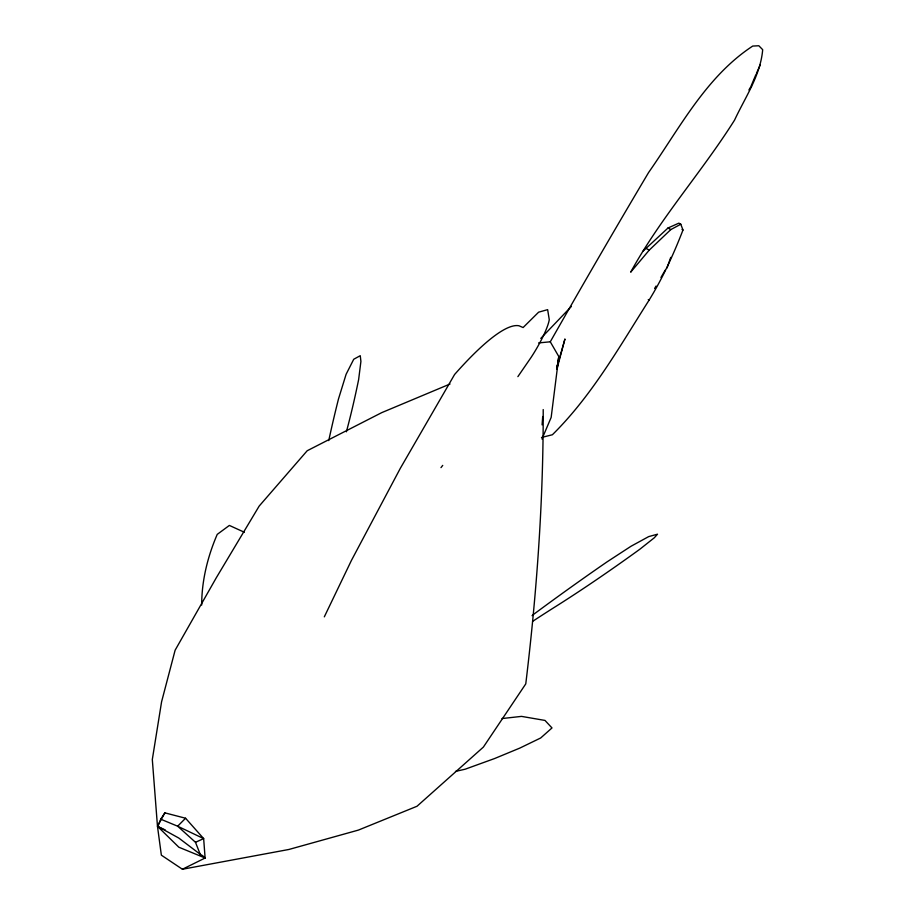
<?xml version="1.0" encoding="UTF-8"?>
<svg xmlns="http://www.w3.org/2000/svg" width="915" height="915" viewBox="0 0 915 915"><rect width="100%" height="100%" fill="white"/><g stroke="black" fill="none" stroke-linecap="round" stroke-linejoin="round"><path stroke-width="1.37" d="M543.201 409.565C543.407 501.317 536.773 592.794 525.77 683.882L483.394 747.075L417 806.264L358.383 830.099L288.865 849.475L182.417 869.25L161.36 855.17L157.472 826.291L152.313 759.507L161.578 701.816L175.12 650.21L216.34 577.685L259.174 506.087L307.2 450.74L381.749 412.631L450.008 384.026M542.092 424.869L542.698 416.519M541.474 437.496L552.385 434.751C591.982 395.68 619.535 346.659 649.147 300.04C662.792 277.863 673.6 254.279 682.979 230.031L680.794 224.232L670.798 229.585L649.215 250.15L630.675 272.178C660.31 218.113 701.805 172.077 734.562 120.105C745.165 97.31 760.514 75.396 762.687 49.684L758.832 45.75L752.713 46.07C706.094 76.62 679.719 128.077 648.598 172.512C615.257 228.601 582.535 285.068 550.281 341.798L558.813 356.575L551.162 417.4L541.966 439.017M556.675 367.693L557.212 364.913M557.738 362.134L558.813 356.575M556.903 369.168L564.955 338.973L557.029 366.892M670.729 257.378L667.058 267.935M164.86 812.852L157.472 826.291L178.848 847.221L205.109 858.007L178.791 838.049L157.746 826.451L160.754 819.2L164.86 812.852L185.573 818.239L203.656 838.609L205.109 858.007L182.417 869.25M755.859 74.698L750.952 86.365L751.524 86.673M756.408 73.394L760.274 64.874M324.322 616.847L351.44 560.403L400.301 468.354L454.595 374.487A233.977 43.68 -58.3 0 1 519.034 325.797L523.117 327.536L538.626 312.175L547.639 309.647L549.263 319.655A35.17 6.256 -59.5 0 1 531.112 357.388L517.879 376.637M748.928 90.002L750.277 87.577M654.614 288.511L656.032 286.063M660.962 277.485L665.205 270.131M440.984 467.622L442.723 465.392M642.959 251.236L668.007 227.995L678.861 223.146L680.794 224.232M571.395 306.422L540.788 338.413M185.573 818.239L177.659 826.211L160.754 819.2M532.072 615.669L534.269 613.885A271.183 26.718 -36.4 0 1 607.114 561.833L631.041 546.244L648.678 536.613L657.519 534.188L654.305 537.78L639.882 549.206A244.58 29.829 -36.9 0 1 554.582 607.217A201.963 20.29 -36.1 0 0 532.61 621.376M195.49 842.292L203.656 838.609L177.659 826.211L195.49 842.292L200.431 854.873M455.476 771.414L465.152 769.206L494.58 758.546L519.812 748.093L540.674 737.982L551.997 727.94L544.985 720.425L521.527 716.388L502.003 718.55M538.603 342.919L550.281 341.798M244.362 532.255L229.368 525.427L217.232 534.383C207.648 556.526 201.643 580.934 201.7 605.021M165.215 829.939L157.746 826.451M682.03 229.493L682.979 230.031M668.007 227.995L670.798 229.585M645.624 248.114L649.215 250.15M648.266 299.537L649.147 300.04M201.963 855.262L205.109 858.007M328.737 440.607A265.956 46.837 -80.6 0 1 338.504 398.906L346.099 374.304L353.728 359.263L360.258 355.683L360.91 361.425L358.634 379.565A236.253 50.794 -81.8 0 1 346.396 431.788"/></g></svg>
